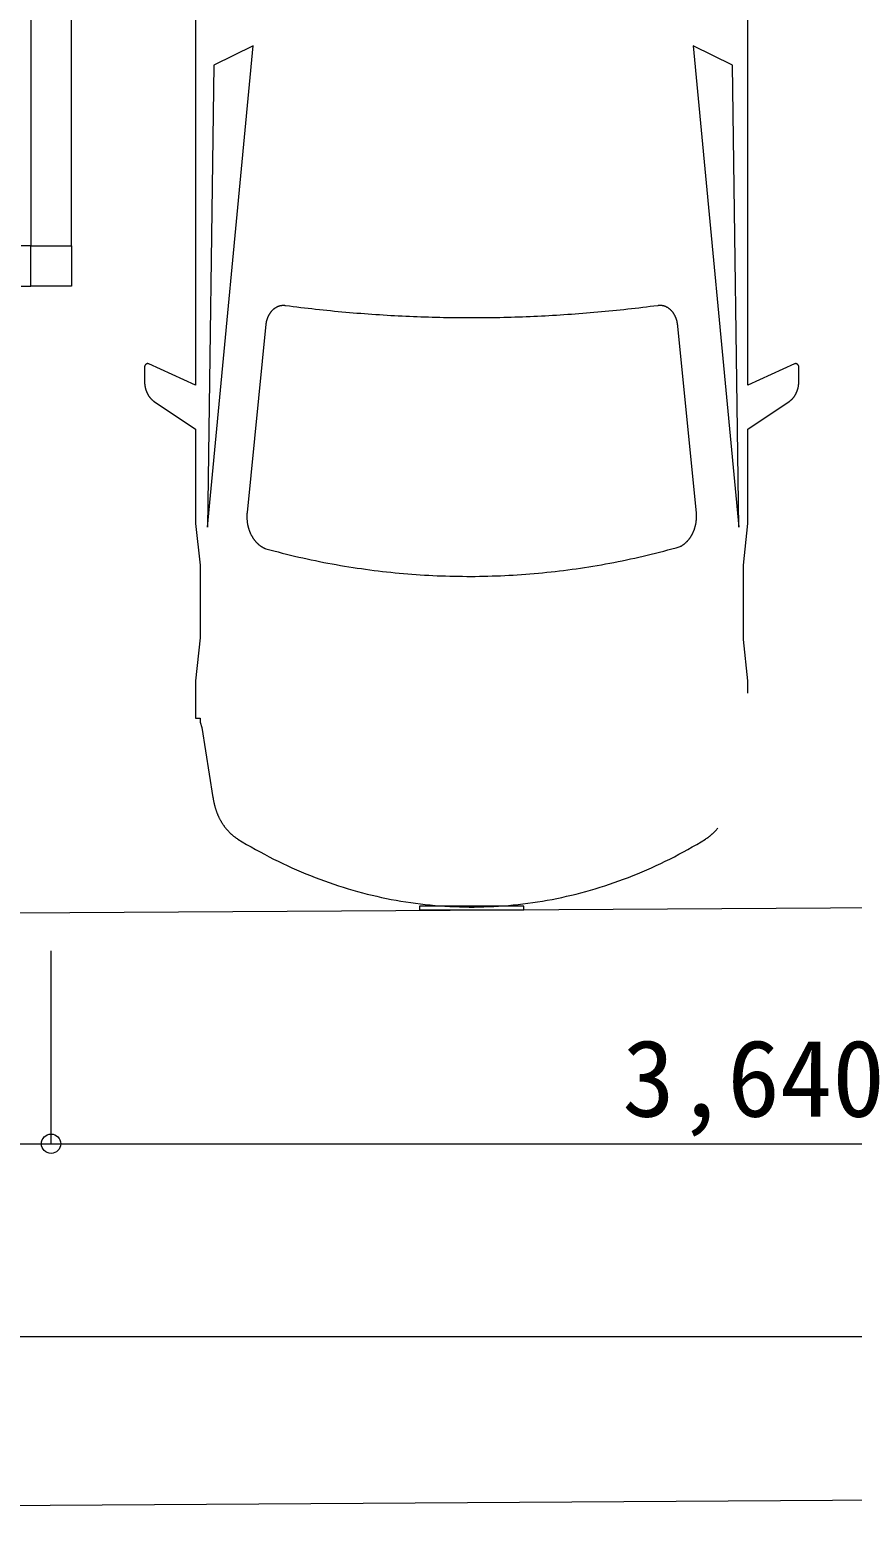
# Model space of a CAD drawing. Header units: millimetres. Extents: x 10 to 410, y 10 to 287.
# Drawn here: x 126.85 to 148.15, y 113.04 to 151.72 of the extents above; entities that cross this region are included whole.
import ezdxf
from ezdxf.enums import TextEntityAlignment as Align
from ezdxf.lldxf.tags import DXFTag

# ---------------------------------------------------------------- set-up
doc = ezdxf.new("R2010")
doc.units = ezdxf.units.MM
doc.layers.add('LAYER6', color=252, linetype='Continuous')
doc.styles.add('ＭＳ ゴシック', font='msgothic.ttc')
tags = doc.linetypes.add('chain', pattern=[18.5, 12, -1.5, 3.5, -1.5]).pattern_tags.tags
tags[10:11] = [DXFTag(74, 4), DXFTag(75, 0), DXFTag(340, '0'), DXFTag(46, 1.0), DXFTag(50, 0.0), DXFTag(44, 0.0), DXFTag(45, 0.0)]
tags[8:9] = [DXFTag(74, 4), DXFTag(75, 0), DXFTag(340, '0'), DXFTag(46, 1.0), DXFTag(50, 0.0), DXFTag(44, 0.0), DXFTag(45, 0.0)]
tags[6:7] = [DXFTag(74, 4), DXFTag(75, 0), DXFTag(340, '0'), DXFTag(46, 1.0), DXFTag(50, 0.0), DXFTag(44, 0.0), DXFTag(45, 0.0)]
tags[4:5] = [DXFTag(74, 4), DXFTag(75, 0), DXFTag(340, '0'), DXFTag(46, 1.0), DXFTag(50, 0.0), DXFTag(44, 0.0), DXFTag(45, 0.0)]

# ---------------------------------------------------------------- blocks, each defined once
blk = doc.blocks.new('FcPack%d0')
at = {"layer": 'LAYER6', "color": 1, "linetype": 'Continuous', "lineweight": 13}
for p, q in [((-5.223, 14.575), (-5.223, -6.007)), ((9.086, -6.007), (9.086, 14.575)), ((-4.909, -9.688), (-3.726, 2.785)), ((-3.726, 2.785), (-4.747, 2.285)), ((7.667, 2.785), (8.85, -9.688)), ((8.688, 2.285), (7.667, 2.785)), ((-4.747, 2.285), (-4.909, -9.688)), ((8.85, -9.688), (8.688, 2.285)), ((-3.351, -4.246), (-3.355, -4.255)), ((-3.347, -4.237), (-3.351, -4.246)), ((-3.343, -4.229), (-3.347, -4.237)), ((-3.339, -4.221), (-3.343, -4.229)), ((-3.335, -4.212), (-3.339, -4.221)), ((-3.331, -4.204), (-3.335, -4.212)), ((-3.327, -4.196), (-3.331, -4.204)), ((-3.322, -4.188), (-3.327, -4.196)), ((-3.318, -4.18), (-3.322, -4.188)), ((-3.313, -4.172), (-3.318, -4.18)), ((-3.308, -4.165), (-3.313, -4.172)), ((-3.303, -4.157), (-3.308, -4.165)), ((-3.298, -4.15), (-3.303, -4.157)), ((-3.293, -4.142), (-3.298, -4.15)), ((-3.288, -4.135), (-3.293, -4.142)), ((-3.283, -4.128), (-3.288, -4.135)), ((-3.278, -4.121), (-3.283, -4.128)), ((-3.272, -4.114), (-3.278, -4.121)), ((-3.266, -4.107), (-3.272, -4.114)), ((-3.261, -4.1), (-3.266, -4.107)), ((-3.255, -4.094), (-3.261, -4.1)), ((-3.249, -4.087), (-3.255, -4.094)), ((-3.243, -4.081), (-3.249, -4.087)), ((-3.237, -4.075), (-3.243, -4.081)), ((-3.231, -4.068), (-3.237, -4.075)), ((-3.225, -4.063), (-3.231, -4.068)), ((-3.219, -4.057), (-3.225, -4.063)), ((-3.213, -4.051), (-3.219, -4.057)), ((-3.206, -4.045), (-3.213, -4.051)), ((-3.2, -4.04), (-3.206, -4.045)), ((-3.193, -4.035), (-3.2, -4.04)), ((-3.187, -4.03), (-3.193, -4.035)), ((-3.18, -4.025), (-3.187, -4.03)), ((-3.173, -4.02), (-3.18, -4.025)), ((-3.166, -4.015), (-3.173, -4.02)), ((-3.159, -4.011), (-3.166, -4.015)), ((-3.152, -4.006), (-3.159, -4.011)), ((-3.145, -4.002), (-3.152, -4.006)), ((-3.138, -3.998), (-3.145, -4.002)), ((-3.131, -3.994), (-3.138, -3.998)), ((-3.124, -3.99), (-3.131, -3.994)), ((-3.117, -3.986), (-3.124, -3.99)), ((-3.11, -3.983), (-3.117, -3.986)), ((-3.102, -3.979), (-3.11, -3.983)), ((-3.095, -3.976), (-3.102, -3.979)), ((-3.088, -3.973), (-3.095, -3.976)), ((-3.08, -3.97), (-3.088, -3.973)), ((-3.073, -3.968), (-3.08, -3.97)), ((-3.065, -3.965), (-3.073, -3.968)), ((-3.058, -3.963), (-3.065, -3.965)), ((-3.05, -3.96), (-3.058, -3.963)), ((-3.042, -3.958), (-3.05, -3.96)), ((-3.035, -3.957), (-3.042, -3.958)), ((-3.027, -3.955), (-3.035, -3.957)), ((-3.019, -3.953), (-3.027, -3.955)), ((-3.012, -3.952), (-3.019, -3.953)), ((-3.004, -3.95), (-3.012, -3.952)), ((-2.996, -3.949), (-3.004, -3.95)), ((-2.989, -3.948), (-2.996, -3.949)), ((-2.981, -3.948), (-2.989, -3.948)), ((-2.973, -3.947), (-2.981, -3.948)), ((-2.965, -3.947), (-2.973, -3.947)), ((-2.958, -3.946), (-2.965, -3.947)), ((-2.95, -3.946), (-2.958, -3.946)), ((-2.942, -3.946), (-2.95, -3.946)), ((-2.934, -3.947), (-2.942, -3.946)), ((-2.926, -3.947), (-2.934, -3.947)), ((-2.919, -3.948), (-2.926, -3.947)), ((-2.911, -3.948), (-2.919, -3.948)), ((-2.903, -3.949), (-2.911, -3.948)), ((-2.895, -3.95), (-2.903, -3.949)), ((-2.888, -3.951), (-2.895, -3.95)), ((-2.791, -3.964), (-2.888, -3.951)), ((-2.694, -3.976), (-2.791, -3.964)), ((-2.597, -3.989), (-2.694, -3.976)), ((-2.499, -4.001), (-2.597, -3.989)), ((-2.402, -4.012), (-2.499, -4.001)), ((-2.305, -4.023), (-2.402, -4.012)), ((-2.208, -4.035), (-2.305, -4.023)), ((-2.111, -4.045), (-2.208, -4.035)), ((-2.014, -4.056), (-2.111, -4.045)), ((-1.917, -4.066), (-2.014, -4.056)), ((-1.819, -4.076), (-1.917, -4.066)), ((-1.722, -4.086), (-1.819, -4.076)), ((-1.625, -4.096), (-1.722, -4.086)), ((-1.528, -4.105), (-1.625, -4.096)), ((-1.43, -4.114), (-1.528, -4.105)), ((-1.333, -4.123), (-1.43, -4.114)), ((-1.236, -4.131), (-1.333, -4.123)), ((-1.139, -4.14), (-1.236, -4.131)), ((-1.041, -4.148), (-1.139, -4.14)), ((-0.944, -4.155), (-1.041, -4.148)), ((-0.847, -4.163), (-0.944, -4.155)), ((-0.749, -4.17), (-0.847, -4.163)), ((-0.652, -4.177), (-0.749, -4.17)), ((-0.554, -4.184), (-0.652, -4.177)), ((-0.457, -4.19), (-0.554, -4.184)), ((-0.36, -4.196), (-0.457, -4.19)), ((-0.262, -4.202), (-0.36, -4.196)), ((-0.165, -4.208), (-0.262, -4.202)), ((-0.067, -4.213), (-0.165, -4.208)), ((0.03, -4.219), (-0.067, -4.213)), ((0.128, -4.224), (0.03, -4.219)), ((0.225, -4.228), (0.128, -4.224)), ((0.323, -4.233), (0.225, -4.228)), ((0.42, -4.237), (0.323, -4.233)), ((0.518, -4.241), (0.42, -4.237)), ((0.615, -4.244), (0.518, -4.241)), ((0.713, -4.247), (0.615, -4.244)), ((0.81, -4.251), (0.713, -4.247)), ((0.908, -4.253), (0.81, -4.251)), ((1.005, -4.256), (0.908, -4.253)), ((2.956, -4.253), (2.858, -4.255)), ((3.053, -4.25), (2.956, -4.253)), ((3.151, -4.247), (3.053, -4.25)), ((3.248, -4.243), (3.151, -4.247)), ((3.346, -4.24), (3.248, -4.243)), ((3.443, -4.236), (3.346, -4.24)), ((3.541, -4.232), (3.443, -4.236)), ((3.638, -4.227), (3.541, -4.232)), ((3.736, -4.223), (3.638, -4.227)), ((3.833, -4.218), (3.736, -4.223)), ((3.931, -4.212), (3.833, -4.218)), ((4.028, -4.207), (3.931, -4.212)), ((4.125, -4.201), (4.028, -4.207)), ((4.223, -4.195), (4.125, -4.201)), ((4.32, -4.189), (4.223, -4.195)), ((4.418, -4.182), (4.32, -4.189)), ((4.515, -4.176), (4.418, -4.182)), ((4.612, -4.169), (4.515, -4.176)), ((4.71, -4.161), (4.612, -4.169)), ((4.807, -4.154), (4.71, -4.161)), ((4.904, -4.146), (4.807, -4.154)), ((5.002, -4.138), (4.904, -4.146)), ((5.099, -4.13), (5.002, -4.138)), ((5.196, -4.121), (5.099, -4.13)), ((5.294, -4.112), (5.196, -4.121)), ((5.391, -4.103), (5.294, -4.112)), ((5.488, -4.094), (5.391, -4.103)), ((5.585, -4.084), (5.488, -4.094)), ((5.683, -4.074), (5.585, -4.084)), ((5.78, -4.064), (5.683, -4.074)), ((5.877, -4.054), (5.78, -4.064)), ((5.974, -4.043), (5.877, -4.054)), ((6.071, -4.032), (5.974, -4.043)), ((6.168, -4.021), (6.071, -4.032)), ((6.266, -4.01), (6.168, -4.021)), ((6.363, -3.998), (6.266, -4.01)), ((6.46, -3.986), (6.363, -3.998)), ((6.557, -3.974), (6.46, -3.986)), ((6.654, -3.962), (6.557, -3.974)), ((6.751, -3.949), (6.654, -3.962)), ((6.759, -3.948), (6.751, -3.949)), ((6.766, -3.947), (6.759, -3.948)), ((6.774, -3.946), (6.766, -3.947)), ((6.782, -3.945), (6.774, -3.946)), ((6.79, -3.944), (6.782, -3.945)), ((6.797, -3.944), (6.79, -3.944)), ((6.805, -3.944), (6.797, -3.944)), ((6.813, -3.944), (6.805, -3.944)), ((6.821, -3.944), (6.813, -3.944)), ((6.829, -3.944), (6.821, -3.944)), ((6.836, -3.945), (6.829, -3.944)), ((6.844, -3.945), (6.836, -3.945)), ((6.852, -3.946), (6.844, -3.945)), ((6.86, -3.947), (6.852, -3.946)), ((6.867, -3.948), (6.86, -3.947)), ((6.875, -3.949), (6.867, -3.948)), ((6.883, -3.951), (6.875, -3.949)), ((6.891, -3.953), (6.883, -3.951)), ((6.898, -3.954), (6.891, -3.953)), ((6.906, -3.956), (6.898, -3.954)), ((6.914, -3.958), (6.906, -3.956)), ((6.921, -3.961), (6.914, -3.958)), ((6.929, -3.963), (6.921, -3.961)), ((6.936, -3.966), (6.929, -3.963)), ((6.944, -3.968), (6.936, -3.966)), ((6.951, -3.971), (6.944, -3.968)), ((6.959, -3.974), (6.951, -3.971)), ((6.966, -3.978), (6.959, -3.974)), ((6.973, -3.981), (6.966, -3.978)), ((6.98, -3.984), (6.973, -3.981)), ((6.988, -3.988), (6.98, -3.984)), ((6.995, -3.992), (6.988, -3.988)), ((7.002, -3.996), (6.995, -3.992)), ((7.009, -4), (7.002, -3.996)), ((7.016, -4.004), (7.009, -4)), ((7.023, -4.009), (7.016, -4.004)), ((7.03, -4.013), (7.023, -4.009)), ((7.037, -4.018), (7.03, -4.013)), ((7.043, -4.023), (7.037, -4.018)), ((7.05, -4.028), (7.043, -4.023)), ((7.057, -4.033), (7.05, -4.028)), ((7.063, -4.038), (7.057, -4.033)), ((7.07, -4.044), (7.063, -4.038)), ((7.076, -4.049), (7.07, -4.044)), ((7.083, -4.055), (7.076, -4.049)), ((7.089, -4.061), (7.083, -4.055)), ((7.095, -4.067), (7.089, -4.061)), ((7.101, -4.073), (7.095, -4.067)), ((7.107, -4.079), (7.101, -4.073)), ((7.113, -4.086), (7.107, -4.079)), ((7.119, -4.092), (7.113, -4.086)), ((7.125, -4.099), (7.119, -4.092)), ((7.13, -4.105), (7.125, -4.099)), ((7.136, -4.112), (7.13, -4.105)), ((7.141, -4.119), (7.136, -4.112)), ((7.147, -4.126), (7.141, -4.119)), ((7.152, -4.134), (7.147, -4.126)), ((7.157, -4.141), (7.152, -4.134)), ((7.162, -4.148), (7.157, -4.141)), ((7.167, -4.156), (7.162, -4.148)), ((7.172, -4.163), (7.167, -4.156)), ((7.177, -4.171), (7.172, -4.163)), ((7.181, -4.179), (7.177, -4.171)), ((7.186, -4.187), (7.181, -4.179)), ((7.19, -4.195), (7.186, -4.187)), ((7.195, -4.203), (7.19, -4.195)), ((7.199, -4.211), (7.195, -4.203)), ((7.203, -4.22), (7.199, -4.211)), ((7.207, -4.228), (7.203, -4.22)), ((7.211, -4.236), (7.207, -4.228)), ((7.215, -4.245), (7.211, -4.236)), ((7.218, -4.254), (7.215, -4.245)), ((7.222, -4.262), (7.218, -4.254)), ((-3.401, -4.43), (-3.888, -9.312)), ((-3.4, -4.42), (-3.401, -4.43)), ((-3.398, -4.411), (-3.4, -4.42)), ((-3.397, -4.401), (-3.398, -4.411)), ((-3.395, -4.391), (-3.397, -4.401)), ((-3.393, -4.382), (-3.395, -4.391)), ((-3.391, -4.373), (-3.393, -4.382)), ((-3.389, -4.363), (-3.391, -4.373)), ((-3.387, -4.354), (-3.389, -4.363)), ((-3.385, -4.344), (-3.387, -4.354)), ((-3.382, -4.335), (-3.385, -4.344)), ((-3.38, -4.326), (-3.382, -4.335)), ((-3.377, -4.317), (-3.38, -4.326)), ((-3.374, -4.308), (-3.377, -4.317)), ((-3.371, -4.299), (-3.374, -4.308)), ((-3.368, -4.29), (-3.371, -4.299)), ((-3.365, -4.281), (-3.368, -4.29)), ((-3.362, -4.272), (-3.365, -4.281)), ((-3.358, -4.263), (-3.362, -4.272)), ((-3.355, -4.255), (-3.358, -4.263)), ((1.103, -4.258), (1.005, -4.256)), ((1.2, -4.26), (1.103, -4.258)), ((1.298, -4.262), (1.2, -4.26)), ((1.395, -4.264), (1.298, -4.262)), ((1.493, -4.265), (1.395, -4.264)), ((1.59, -4.266), (1.493, -4.265)), ((1.688, -4.267), (1.59, -4.266)), ((1.785, -4.267), (1.688, -4.267)), ((1.883, -4.267), (1.785, -4.267)), ((1.98, -4.267), (1.883, -4.267)), ((2.078, -4.267), (1.98, -4.267)), ((2.175, -4.267), (2.078, -4.267)), ((2.273, -4.266), (2.175, -4.267)), ((2.371, -4.265), (2.273, -4.266)), ((2.468, -4.263), (2.371, -4.265)), ((2.566, -4.262), (2.468, -4.263)), ((2.663, -4.26), (2.566, -4.262)), ((2.761, -4.258), (2.663, -4.26)), ((2.858, -4.255), (2.761, -4.258)), ((7.225, -4.271), (7.222, -4.262)), ((7.229, -4.28), (7.225, -4.271)), ((7.232, -4.289), (7.229, -4.28)), ((7.235, -4.298), (7.232, -4.289)), ((7.238, -4.307), (7.235, -4.298)), ((7.241, -4.316), (7.238, -4.307)), ((7.243, -4.325), (7.241, -4.316)), ((7.246, -4.334), (7.243, -4.325)), ((7.248, -4.344), (7.246, -4.334)), ((7.251, -4.353), (7.248, -4.344)), ((7.253, -4.362), (7.251, -4.353)), ((7.255, -4.372), (7.253, -4.362)), ((7.257, -4.381), (7.255, -4.372)), ((7.259, -4.391), (7.257, -4.381)), ((7.26, -4.4), (7.259, -4.391)), ((7.262, -4.41), (7.26, -4.4)), ((7.263, -4.42), (7.262, -4.41)), ((7.265, -4.429), (7.263, -4.42)), ((7.266, -4.439), (7.265, -4.429)), ((7.267, -4.449), (7.266, -4.439)), ((7.268, -4.458), (7.267, -4.449)), ((7.269, -4.468), (7.268, -4.458)), ((7.269, -4.478), (7.269, -4.468)), ((7.754, -9.33), (7.269, -4.478)), ((-6.542, -5.528), (-6.543, -5.537)), ((-6.543, -5.537), (-6.543, -5.547)), ((-6.543, -5.547), (-6.543, -5.913)), ((-6.54, -5.518), (-6.542, -5.528)), ((-6.537, -5.509), (-6.54, -5.518)), ((-6.534, -5.501), (-6.537, -5.509)), ((-6.53, -5.492), (-6.534, -5.501)), ((-6.525, -5.485), (-6.53, -5.492)), ((-6.52, -5.478), (-6.525, -5.485)), ((-6.514, -5.471), (-6.52, -5.478)), ((-6.508, -5.465), (-6.514, -5.471)), ((-6.501, -5.461), (-6.508, -5.465)), ((-6.494, -5.457), (-6.501, -5.461)), ((-6.487, -5.454), (-6.494, -5.457)), ((-6.479, -5.451), (-6.487, -5.454)), ((-6.471, -5.45), (-6.479, -5.451)), ((-6.464, -5.45), (-6.471, -5.45)), ((-6.456, -5.451), (-6.464, -5.45)), ((-6.448, -5.452), (-6.456, -5.451)), ((-6.441, -5.455), (-6.448, -5.452)), ((-6.434, -5.459), (-6.441, -5.455)), ((-5.223, -6.007), (-6.434, -5.459)), ((10.297, -5.459), (9.086, -6.007)), ((10.304, -5.455), (10.297, -5.459)), ((10.312, -5.452), (10.304, -5.455)), ((10.319, -5.451), (10.312, -5.452)), ((10.327, -5.45), (10.319, -5.451)), ((10.335, -5.45), (10.327, -5.45)), ((10.342, -5.451), (10.335, -5.45)), ((10.35, -5.454), (10.342, -5.451)), ((10.357, -5.457), (10.35, -5.454)), ((10.364, -5.461), (10.357, -5.457)), ((10.371, -5.465), (10.364, -5.461)), ((10.377, -5.471), (10.371, -5.465)), ((10.383, -5.478), (10.377, -5.471)), ((10.388, -5.485), (10.383, -5.478)), ((10.393, -5.492), (10.388, -5.485)), ((10.397, -5.501), (10.393, -5.492)), ((10.4, -5.509), (10.397, -5.501)), ((10.403, -5.518), (10.4, -5.509)), ((10.405, -5.528), (10.403, -5.518)), ((10.406, -5.537), (10.405, -5.528)), ((10.407, -5.547), (10.406, -5.537)), ((10.407, -5.913), (10.407, -5.547)), ((-6.543, -5.913), (-6.543, -5.923)), ((-6.543, -5.923), (-6.543, -5.933)), ((-6.543, -5.933), (-6.543, -5.942)), ((-6.543, -5.942), (-6.542, -5.952)), ((-6.542, -5.952), (-6.542, -5.962)), ((-6.542, -5.962), (-6.541, -5.972)), ((-6.541, -5.972), (-6.54, -5.981)), ((-6.54, -5.981), (-6.539, -5.991)), ((-6.539, -5.991), (-6.538, -6.001)), ((-6.538, -6.001), (-6.537, -6.01)), ((-6.537, -6.01), (-6.536, -6.02)), ((-6.536, -6.02), (-6.534, -6.029)), ((-6.534, -6.029), (-6.533, -6.039)), ((-6.533, -6.039), (-6.531, -6.048)), ((-6.531, -6.048), (-6.529, -6.058)), ((-6.529, -6.058), (-6.527, -6.067)), ((-6.527, -6.067), (-6.525, -6.077)), ((-6.525, -6.077), (-6.523, -6.086)), ((-6.523, -6.086), (-6.52, -6.095)), ((-6.52, -6.095), (-6.518, -6.105)), ((-6.518, -6.105), (-6.515, -6.114)), ((-6.515, -6.114), (-6.512, -6.123)), ((-6.512, -6.123), (-6.51, -6.132)), ((-6.51, -6.132), (-6.507, -6.141)), ((-6.507, -6.141), (-6.504, -6.15)), ((-6.504, -6.15), (-6.5, -6.159)), ((-6.5, -6.159), (-6.497, -6.168)), ((-6.497, -6.168), (-6.494, -6.176)), ((-6.494, -6.176), (-6.49, -6.185)), ((-6.49, -6.185), (-6.486, -6.194)), ((10.35, -6.194), (10.353, -6.185)), ((10.353, -6.185), (10.357, -6.176)), ((10.357, -6.176), (10.36, -6.168)), ((10.36, -6.168), (10.364, -6.159)), ((10.364, -6.159), (10.367, -6.15)), ((10.367, -6.15), (10.37, -6.141)), ((10.37, -6.141), (10.373, -6.132)), ((10.373, -6.132), (10.376, -6.123)), ((10.376, -6.123), (10.378, -6.114)), ((10.378, -6.114), (10.381, -6.105)), ((10.381, -6.105), (10.383, -6.095)), ((10.383, -6.095), (10.386, -6.086)), ((10.386, -6.086), (10.388, -6.077)), ((10.388, -6.077), (10.39, -6.067)), ((10.39, -6.067), (10.392, -6.058)), ((10.392, -6.058), (10.394, -6.048)), ((10.394, -6.048), (10.396, -6.039)), ((10.396, -6.039), (10.397, -6.029)), ((10.397, -6.029), (10.399, -6.02)), ((10.399, -6.02), (10.4, -6.01)), ((10.4, -6.01), (10.401, -6.001)), ((10.401, -6.001), (10.402, -5.991)), ((10.402, -5.991), (10.403, -5.981)), ((10.403, -5.981), (10.404, -5.972)), ((10.404, -5.972), (10.405, -5.962)), ((10.405, -5.962), (10.406, -5.952)), ((10.406, -5.933), (10.407, -5.923)), ((10.406, -5.942), (10.406, -5.933)), ((10.406, -5.952), (10.406, -5.942)), ((10.407, -5.923), (10.407, -5.913)), ((-6.486, -6.194), (-6.483, -6.202)), ((-6.483, -6.202), (-6.479, -6.211)), ((-6.479, -6.211), (-6.475, -6.219)), ((-6.475, -6.219), (-6.471, -6.227)), ((-6.471, -6.227), (-6.466, -6.236)), ((-6.466, -6.236), (-6.462, -6.244)), ((-6.462, -6.244), (-6.458, -6.252)), ((-6.458, -6.252), (-6.453, -6.26)), ((-6.453, -6.26), (-6.449, -6.267)), ((-6.449, -6.267), (-6.444, -6.275)), ((-6.444, -6.275), (-6.439, -6.283)), ((-6.439, -6.283), (-6.434, -6.29)), ((-6.434, -6.29), (-6.429, -6.298)), ((-6.429, -6.298), (-6.424, -6.305)), ((-6.424, -6.305), (-6.419, -6.312)), ((-6.419, -6.312), (-6.413, -6.319)), ((-6.413, -6.319), (-6.408, -6.326)), ((-6.408, -6.326), (-6.402, -6.333)), ((-6.402, -6.333), (-6.397, -6.34)), ((-6.397, -6.34), (-6.391, -6.347)), ((-6.391, -6.347), (-6.385, -6.353)), ((-6.385, -6.353), (-6.379, -6.36)), ((-6.379, -6.36), (-6.373, -6.366)), ((-6.373, -6.366), (-6.367, -6.372)), ((-6.367, -6.372), (-6.361, -6.378)), ((-6.361, -6.378), (-6.355, -6.384)), ((-6.355, -6.384), (-6.349, -6.39)), ((-6.349, -6.39), (-6.342, -6.395)), ((-6.342, -6.395), (-6.336, -6.401)), ((-6.336, -6.401), (-6.329, -6.406)), ((-6.329, -6.406), (-6.323, -6.411)), ((-6.323, -6.411), (-6.316, -6.416)), ((-6.316, -6.416), (-6.31, -6.421)), ((-6.31, -6.421), (-6.303, -6.426)), ((-6.303, -6.426), (-6.296, -6.431)), ((-6.296, -6.431), (-5.223, -7.146)), ((9.085, -7.147), (10.159, -6.431)), ((10.159, -6.431), (10.166, -6.426)), ((10.166, -6.426), (10.173, -6.421)), ((10.173, -6.421), (10.179, -6.416)), ((10.179, -6.416), (10.186, -6.411)), ((10.186, -6.411), (10.193, -6.406)), ((10.193, -6.406), (10.199, -6.401)), ((10.199, -6.401), (10.206, -6.395)), ((10.206, -6.395), (10.212, -6.39)), ((10.212, -6.39), (10.218, -6.384)), ((10.218, -6.384), (10.224, -6.378)), ((10.224, -6.378), (10.23, -6.372)), ((10.23, -6.372), (10.236, -6.366)), ((10.236, -6.366), (10.242, -6.36)), ((10.242, -6.36), (10.248, -6.353)), ((10.248, -6.353), (10.254, -6.347)), ((10.254, -6.347), (10.26, -6.34)), ((10.26, -6.34), (10.265, -6.333)), ((10.265, -6.333), (10.271, -6.326)), ((10.271, -6.326), (10.276, -6.319)), ((10.276, -6.319), (10.282, -6.312)), ((10.282, -6.312), (10.287, -6.305)), ((10.287, -6.305), (10.292, -6.298)), ((10.292, -6.298), (10.297, -6.29)), ((10.297, -6.29), (10.302, -6.283)), ((10.302, -6.283), (10.307, -6.275)), ((10.307, -6.275), (10.312, -6.267)), ((10.312, -6.267), (10.316, -6.26)), ((10.316, -6.26), (10.321, -6.252)), ((10.321, -6.252), (10.325, -6.244)), ((10.325, -6.244), (10.33, -6.236)), ((10.33, -6.236), (10.334, -6.227)), ((10.334, -6.227), (10.338, -6.219)), ((10.338, -6.219), (10.342, -6.211)), ((10.342, -6.211), (10.346, -6.202)), ((10.346, -6.202), (10.35, -6.194)), ((-5.223, -7.146), (-5.223, -9.595)), ((9.086, -9.595), (9.085, -7.147)), ((-5.223, -9.595), (-5.106, -10.675)), ((-3.892, -9.372), (-3.893, -9.385)), ((-3.893, -9.385), (-3.893, -9.397)), ((-3.893, -9.397), (-3.893, -9.409)), ((-3.893, -9.409), (-3.893, -9.421)), ((-3.893, -9.421), (-3.893, -9.433)), ((-3.893, -9.433), (-3.893, -9.446)), ((-3.893, -9.446), (-3.892, -9.458)), ((-3.891, -9.348), (-3.892, -9.36)), ((-3.892, -9.36), (-3.892, -9.372)), ((-3.892, -9.458), (-3.892, -9.47)), ((-3.892, -9.47), (-3.891, -9.482)), ((-3.89, -9.336), (-3.891, -9.348)), ((-3.891, -9.482), (-3.89, -9.494)), ((-3.889, -9.324), (-3.89, -9.336)), ((-3.89, -9.494), (-3.889, -9.507)), ((-3.888, -9.312), (-3.889, -9.324)), ((-3.889, -9.507), (-3.888, -9.519)), ((-3.888, -9.519), (-3.887, -9.531)), ((-3.887, -9.531), (-3.886, -9.543)), ((-3.886, -9.543), (-3.884, -9.555)), ((-3.884, -9.555), (-3.883, -9.567)), ((-3.883, -9.567), (-3.881, -9.579)), ((-3.881, -9.579), (-3.879, -9.591)), ((-3.879, -9.591), (-3.877, -9.603)), ((-3.877, -9.603), (-3.875, -9.615)), ((-3.875, -9.615), (-3.873, -9.627)), ((-3.873, -9.627), (-3.87, -9.639)), ((-3.87, -9.639), (-3.868, -9.65)), ((-3.868, -9.65), (-3.865, -9.662)), ((-3.865, -9.662), (-3.862, -9.674)), ((7.722, -9.675), (7.725, -9.665)), ((7.725, -9.665), (7.728, -9.654)), ((7.728, -9.654), (7.73, -9.644)), ((7.73, -9.644), (7.732, -9.633)), ((7.732, -9.633), (7.735, -9.623)), ((7.735, -9.623), (7.737, -9.612)), ((7.737, -9.612), (7.739, -9.602)), ((7.739, -9.602), (7.741, -9.591)), ((7.741, -9.591), (7.743, -9.58)), ((7.743, -9.58), (7.744, -9.57)), ((7.744, -9.57), (7.746, -9.559)), ((7.746, -9.559), (7.748, -9.548)), ((7.748, -9.548), (7.749, -9.537)), ((7.749, -9.537), (7.75, -9.527)), ((7.75, -9.527), (7.751, -9.516)), ((7.751, -9.516), (7.753, -9.505)), ((7.753, -9.505), (7.754, -9.494)), ((7.755, -9.341), (7.754, -9.33)), ((7.754, -9.483), (7.755, -9.472)), ((7.754, -9.494), (7.754, -9.483)), ((7.756, -9.352), (7.755, -9.341)), ((7.755, -9.472), (7.756, -9.461)), ((7.756, -9.363), (7.756, -9.352)), ((7.757, -9.374), (7.756, -9.363)), ((7.756, -9.45), (7.757, -9.44)), ((7.756, -9.461), (7.756, -9.45)), ((7.757, -9.385), (7.757, -9.374)), ((7.757, -9.396), (7.757, -9.385)), ((7.757, -9.407), (7.757, -9.396)), ((7.757, -9.418), (7.757, -9.407)), ((7.757, -9.429), (7.757, -9.418)), ((7.757, -9.44), (7.757, -9.429)), ((8.97, -10.675), (9.086, -9.595)), ((-3.862, -9.674), (-3.859, -9.686)), ((-3.859, -9.686), (-3.856, -9.697)), ((-3.856, -9.697), (-3.853, -9.709)), ((-3.853, -9.709), (-3.85, -9.72)), ((-3.85, -9.72), (-3.846, -9.732)), ((-3.846, -9.732), (-3.843, -9.743)), ((-3.843, -9.743), (-3.839, -9.754)), ((-3.839, -9.754), (-3.835, -9.765)), ((-3.835, -9.765), (-3.831, -9.777)), ((-3.831, -9.777), (-3.827, -9.788)), ((-3.827, -9.788), (-3.823, -9.799)), ((-3.823, -9.799), (-3.818, -9.81)), ((-3.818, -9.81), (-3.814, -9.82)), ((-3.814, -9.82), (-3.809, -9.831)), ((-3.809, -9.831), (-3.805, -9.842)), ((-3.805, -9.842), (-3.8, -9.853)), ((-3.8, -9.853), (-3.795, -9.863)), ((-3.795, -9.863), (-3.79, -9.874)), ((-3.79, -9.874), (-3.785, -9.884)), ((-3.785, -9.884), (-3.779, -9.894)), ((-3.779, -9.894), (-3.774, -9.904)), ((-3.774, -9.904), (-3.768, -9.914)), ((-3.768, -9.914), (-3.763, -9.924)), ((-3.763, -9.924), (-3.757, -9.934)), ((-3.757, -9.934), (-3.751, -9.944)), ((-3.751, -9.944), (-3.745, -9.954)), ((-3.745, -9.954), (-3.739, -9.963)), ((-3.739, -9.963), (-3.733, -9.973)), ((-3.733, -9.973), (-3.727, -9.982)), ((-3.727, -9.982), (-3.72, -9.991)), ((-3.72, -9.991), (-3.714, -10)), ((-3.714, -10), (-3.707, -10.009)), ((-3.707, -10.009), (-3.7, -10.018)), ((-3.7, -10.018), (-3.694, -10.027)), ((-3.694, -10.027), (-3.687, -10.036)), ((-3.687, -10.036), (-3.68, -10.044)), ((-3.68, -10.044), (-3.673, -10.053)), ((-3.673, -10.053), (-3.666, -10.061)), ((7.513, -10.057), (7.52, -10.05)), ((7.52, -10.05), (7.526, -10.043)), ((7.526, -10.043), (7.533, -10.036)), ((7.533, -10.036), (7.539, -10.029)), ((7.539, -10.029), (7.546, -10.021)), ((7.546, -10.021), (7.552, -10.014)), ((7.552, -10.014), (7.558, -10.006)), ((7.558, -10.006), (7.564, -9.998)), ((7.564, -9.998), (7.57, -9.99)), ((7.57, -9.99), (7.576, -9.982)), ((7.576, -9.982), (7.582, -9.974)), ((7.582, -9.974), (7.588, -9.966)), ((7.588, -9.966), (7.594, -9.958)), ((7.594, -9.958), (7.599, -9.95)), ((7.599, -9.95), (7.605, -9.941)), ((7.605, -9.941), (7.61, -9.933)), ((7.61, -9.933), (7.616, -9.924)), ((7.616, -9.924), (7.621, -9.916)), ((7.621, -9.916), (7.626, -9.907)), ((7.626, -9.907), (7.631, -9.898)), ((7.631, -9.898), (7.636, -9.889)), ((7.636, -9.889), (7.641, -9.88)), ((7.641, -9.88), (7.646, -9.871)), ((7.646, -9.871), (7.651, -9.862)), ((7.651, -9.862), (7.656, -9.853)), ((7.656, -9.853), (7.66, -9.843)), ((7.66, -9.843), (7.665, -9.834)), ((7.665, -9.834), (7.669, -9.824)), ((7.669, -9.824), (7.673, -9.815)), ((7.673, -9.815), (7.677, -9.805)), ((7.677, -9.805), (7.681, -9.796)), ((7.681, -9.796), (7.685, -9.786)), ((7.685, -9.786), (7.689, -9.776)), ((7.689, -9.776), (7.693, -9.766)), ((7.693, -9.766), (7.697, -9.756)), ((7.697, -9.756), (7.7, -9.746)), ((7.7, -9.746), (7.704, -9.736)), ((7.704, -9.736), (7.707, -9.726)), ((7.707, -9.726), (7.71, -9.716)), ((7.71, -9.716), (7.713, -9.706)), ((7.713, -9.706), (7.716, -9.696)), ((7.716, -9.696), (7.719, -9.685)), ((7.719, -9.685), (7.722, -9.675)), ((-3.666, -10.061), (-3.658, -10.069)), ((-3.658, -10.069), (-3.651, -10.077)), ((-3.651, -10.077), (-3.644, -10.085)), ((-3.644, -10.085), (-3.636, -10.093)), ((-3.636, -10.093), (-3.628, -10.1)), ((-3.628, -10.1), (-3.621, -10.108)), ((-3.621, -10.108), (-3.613, -10.115)), ((-3.613, -10.115), (-3.605, -10.122)), ((-3.605, -10.122), (-3.597, -10.129)), ((-3.597, -10.129), (-3.589, -10.136)), ((-3.589, -10.136), (-3.581, -10.143)), ((-3.581, -10.143), (-3.573, -10.15)), ((-3.573, -10.15), (-3.565, -10.156)), ((-3.565, -10.156), (-3.556, -10.163)), ((-3.556, -10.163), (-3.548, -10.169)), ((-3.548, -10.169), (-3.539, -10.175)), ((-3.539, -10.175), (-3.531, -10.181)), ((-3.531, -10.181), (-3.522, -10.187)), ((-3.522, -10.187), (-3.514, -10.192)), ((-3.514, -10.192), (-3.505, -10.198)), ((-3.505, -10.198), (-3.496, -10.203)), ((-3.496, -10.203), (-3.487, -10.208)), ((-3.487, -10.208), (-3.478, -10.213)), ((-3.478, -10.213), (-3.469, -10.218)), ((-3.469, -10.218), (-3.46, -10.223)), ((-3.46, -10.223), (-3.451, -10.227)), ((-3.451, -10.227), (-3.442, -10.232)), ((-3.442, -10.232), (-3.433, -10.236)), ((-3.433, -10.236), (-3.424, -10.24)), ((-3.424, -10.24), (-3.415, -10.244)), ((-3.415, -10.244), (-3.405, -10.247)), ((-3.405, -10.247), (-3.299, -10.277)), ((-3.299, -10.277), (-3.192, -10.305)), ((-3.192, -10.305), (-3.085, -10.333)), ((-3.085, -10.333), (-2.977, -10.36)), ((-2.977, -10.36), (-2.87, -10.387)), ((-2.87, -10.387), (-2.763, -10.413)), ((-2.763, -10.413), (-2.655, -10.439)), ((-2.655, -10.439), (-2.548, -10.464)), ((6.262, -10.466), (6.37, -10.441)), ((6.37, -10.441), (6.477, -10.416)), ((6.477, -10.416), (6.585, -10.39)), ((6.585, -10.39), (6.692, -10.363)), ((6.692, -10.363), (6.799, -10.336)), ((6.799, -10.336), (6.906, -10.308)), ((6.906, -10.308), (7.013, -10.279)), ((7.013, -10.279), (7.12, -10.25)), ((7.12, -10.25), (7.227, -10.221)), ((7.227, -10.221), (7.334, -10.19)), ((7.334, -10.19), (7.342, -10.186)), ((7.342, -10.186), (7.35, -10.182)), ((7.35, -10.182), (7.358, -10.178)), ((7.358, -10.178), (7.366, -10.173)), ((7.366, -10.173), (7.374, -10.169)), ((7.374, -10.169), (7.381, -10.164)), ((7.381, -10.164), (7.389, -10.159)), ((7.389, -10.159), (7.397, -10.154)), ((7.397, -10.154), (7.405, -10.149)), ((7.405, -10.149), (7.412, -10.143)), ((7.412, -10.143), (7.42, -10.138)), ((7.42, -10.138), (7.427, -10.133)), ((7.427, -10.133), (7.435, -10.127)), ((7.435, -10.127), (7.442, -10.121)), ((7.442, -10.121), (7.45, -10.115)), ((7.45, -10.115), (7.457, -10.109)), ((7.457, -10.109), (7.464, -10.103)), ((7.464, -10.103), (7.471, -10.097)), ((7.471, -10.097), (7.478, -10.091)), ((7.478, -10.091), (7.485, -10.084)), ((7.485, -10.084), (7.492, -10.078)), ((7.492, -10.078), (7.499, -10.071)), ((7.499, -10.071), (7.506, -10.064)), ((7.506, -10.064), (7.513, -10.057)), ((-5.106, -10.675), (-5.107, -12.557)), ((-2.548, -10.464), (-2.44, -10.488)), ((-2.44, -10.488), (-2.332, -10.512)), ((-2.332, -10.512), (-2.225, -10.535)), ((-2.225, -10.535), (-2.117, -10.557)), ((-2.117, -10.557), (-2.009, -10.579)), ((-2.009, -10.579), (-1.901, -10.601)), ((-1.901, -10.601), (-1.793, -10.621)), ((-1.793, -10.621), (-1.684, -10.641)), ((-1.684, -10.641), (-1.576, -10.661)), ((-1.576, -10.661), (-1.468, -10.68)), ((-1.468, -10.68), (-1.36, -10.698)), ((-1.36, -10.698), (-1.251, -10.716)), ((-1.251, -10.716), (-1.143, -10.733)), ((-1.143, -10.733), (-1.034, -10.749)), ((-1.034, -10.749), (-0.925, -10.765)), ((-0.925, -10.765), (-0.817, -10.78)), ((-0.817, -10.78), (-0.708, -10.795)), ((-0.708, -10.795), (-0.599, -10.809)), ((-0.599, -10.809), (-0.49, -10.823)), ((-0.49, -10.823), (-0.381, -10.835)), ((4.096, -10.837), (4.205, -10.824)), ((4.205, -10.824), (4.314, -10.81)), ((4.314, -10.81), (4.423, -10.796)), ((4.423, -10.796), (4.531, -10.782)), ((4.531, -10.782), (4.64, -10.767)), ((4.64, -10.767), (4.749, -10.751)), ((4.749, -10.751), (4.857, -10.734)), ((4.857, -10.734), (4.966, -10.717)), ((4.966, -10.717), (5.074, -10.7)), ((5.074, -10.7), (5.183, -10.682)), ((5.183, -10.682), (5.291, -10.663)), ((5.291, -10.663), (5.399, -10.643)), ((5.399, -10.643), (5.507, -10.623)), ((5.507, -10.623), (5.615, -10.603)), ((5.615, -10.603), (5.723, -10.581)), ((5.723, -10.581), (5.831, -10.559)), ((5.831, -10.559), (5.939, -10.537)), ((5.939, -10.537), (6.047, -10.514)), ((6.047, -10.514), (6.155, -10.49)), ((6.155, -10.49), (6.262, -10.466)), ((8.97, -12.604), (8.97, -10.675)), ((-0.381, -10.835), (-0.273, -10.848)), ((-0.273, -10.848), (-0.164, -10.859)), ((-0.164, -10.859), (-0.055, -10.87)), ((-0.055, -10.87), (0.054, -10.881)), ((0.054, -10.881), (0.164, -10.89)), ((0.164, -10.89), (0.273, -10.9)), ((0.273, -10.9), (0.382, -10.908)), ((0.382, -10.908), (0.491, -10.916)), ((0.491, -10.916), (0.6, -10.923)), ((0.6, -10.923), (0.709, -10.93)), ((0.709, -10.93), (0.819, -10.936)), ((0.819, -10.936), (0.928, -10.942)), ((0.928, -10.942), (1.037, -10.947)), ((1.037, -10.947), (1.147, -10.951)), ((1.147, -10.951), (1.256, -10.955)), ((1.256, -10.955), (1.365, -10.958)), ((1.365, -10.958), (1.475, -10.96)), ((1.475, -10.96), (1.584, -10.962)), ((1.584, -10.962), (1.693, -10.963)), ((1.693, -10.963), (1.803, -10.964)), ((1.803, -10.964), (1.912, -10.964)), ((1.912, -10.964), (2.021, -10.964)), ((2.021, -10.964), (2.131, -10.962)), ((2.131, -10.962), (2.24, -10.961)), ((2.24, -10.961), (2.349, -10.958)), ((2.349, -10.958), (2.459, -10.955)), ((2.459, -10.955), (2.568, -10.951)), ((2.568, -10.951), (2.677, -10.947)), ((2.677, -10.947), (2.787, -10.942)), ((2.787, -10.942), (2.896, -10.937)), ((2.896, -10.937), (3.005, -10.931)), ((3.005, -10.931), (3.114, -10.924)), ((3.114, -10.924), (3.224, -10.917)), ((3.224, -10.917), (3.333, -10.909)), ((3.333, -10.909), (3.442, -10.9)), ((3.442, -10.9), (3.551, -10.891)), ((3.551, -10.891), (3.66, -10.882)), ((3.66, -10.882), (3.769, -10.871)), ((3.769, -10.871), (3.878, -10.86)), ((3.878, -10.86), (3.987, -10.849)), ((3.987, -10.849), (4.096, -10.837)), ((-5.107, -12.557), (-5.223, -13.668)), ((9.086, -13.668), (8.97, -12.604)), ((-5.223, -13.668), (-5.223, -14.637)), ((9.086, -13.988), (9.086, -13.668)), ((-5.223, -14.637), (-5.107, -14.637)), ((-5.107, -14.637), (-5.106, -14.742)), ((-5.106, -14.742), (-5.056, -14.883)), ((-5.056, -14.883), (-4.771, -16.693)), ((-4.771, -16.693), (-4.769, -16.707)), ((-4.769, -16.707), (-4.767, -16.721)), ((-4.767, -16.721), (-4.765, -16.735)), ((-4.765, -16.735), (-4.762, -16.748)), ((-4.762, -16.748), (-4.76, -16.762)), ((-4.76, -16.762), (-4.758, -16.776)), ((-4.758, -16.776), (-4.755, -16.79)), ((-4.755, -16.79), (-4.752, -16.804)), ((-4.752, -16.804), (-4.75, -16.817)), ((-4.75, -16.817), (-4.747, -16.831)), ((-4.747, -16.831), (-4.744, -16.845)), ((-4.744, -16.845), (-4.741, -16.858)), ((-4.741, -16.858), (-4.737, -16.872)), ((-4.737, -16.872), (-4.734, -16.885)), ((-4.734, -16.885), (-4.731, -16.899)), ((-4.731, -16.899), (-4.727, -16.912)), ((-4.727, -16.912), (-4.724, -16.926)), ((-4.724, -16.926), (-4.72, -16.939)), ((-4.72, -16.939), (-4.716, -16.952)), ((-4.716, -16.952), (-4.712, -16.965)), ((-4.712, -16.965), (-4.708, -16.979)), ((-4.708, -16.979), (-4.704, -16.992)), ((-4.704, -16.992), (-4.7, -17.005)), ((-4.7, -17.005), (-4.695, -17.018)), ((-4.695, -17.018), (-4.691, -17.031)), ((-4.691, -17.031), (-4.687, -17.044)), ((-4.687, -17.044), (-4.682, -17.057)), ((-4.682, -17.057), (-4.677, -17.07)), ((-4.677, -17.07), (-4.672, -17.082)), ((-4.672, -17.082), (-4.668, -17.095)), ((-4.668, -17.095), (-4.663, -17.108)), ((-4.663, -17.108), (-4.657, -17.12)), ((-4.657, -17.12), (-4.652, -17.133)), ((-4.652, -17.133), (-4.647, -17.146)), ((-4.647, -17.146), (-4.642, -17.158)), ((-4.642, -17.158), (-4.636, -17.17)), ((-4.636, -17.17), (-4.63, -17.183)), ((-4.63, -17.183), (-4.625, -17.195)), ((-4.625, -17.195), (-4.619, -17.207)), ((-4.619, -17.207), (-4.613, -17.219)), ((-4.613, -17.219), (-4.607, -17.231)), ((-4.607, -17.231), (-4.601, -17.243)), ((-4.601, -17.243), (-4.595, -17.255)), ((-4.595, -17.255), (-4.589, -17.267)), ((-4.589, -17.267), (-4.583, -17.278)), ((-4.583, -17.278), (-4.576, -17.29)), ((-4.576, -17.29), (-4.57, -17.302)), ((-4.57, -17.302), (-4.563, -17.313)), ((-4.563, -17.313), (-4.556, -17.324)), ((-4.556, -17.324), (-4.55, -17.336)), ((-4.55, -17.336), (-4.543, -17.347)), ((-4.543, -17.347), (-4.536, -17.358)), ((-4.536, -17.358), (-4.529, -17.369)), ((-4.529, -17.369), (-4.522, -17.38)), ((-4.522, -17.38), (-4.515, -17.391)), ((-4.515, -17.391), (-4.507, -17.402)), ((-4.507, -17.402), (-4.5, -17.413)), ((-4.5, -17.413), (-4.493, -17.423)), ((-4.493, -17.423), (-4.485, -17.434)), ((-4.485, -17.434), (-4.478, -17.444)), ((-4.478, -17.444), (-4.47, -17.455)), ((-4.47, -17.455), (-4.462, -17.465)), ((-4.462, -17.465), (-4.454, -17.475)), ((-4.454, -17.475), (-4.447, -17.485)), ((-4.447, -17.485), (-4.439, -17.495)), ((-4.439, -17.495), (-4.431, -17.505)), ((-4.431, -17.505), (-4.422, -17.515)), ((-4.422, -17.515), (-4.414, -17.525)), ((-4.414, -17.525), (-4.406, -17.534)), ((-4.406, -17.534), (-4.398, -17.544)), ((-4.398, -17.544), (-4.389, -17.553)), ((-4.389, -17.553), (-4.381, -17.563)), ((-4.381, -17.563), (-4.372, -17.572)), ((-4.372, -17.572), (-4.363, -17.581)), ((-4.363, -17.581), (-4.355, -17.59)), ((-4.355, -17.59), (-4.346, -17.599)), ((-4.346, -17.599), (-4.337, -17.608)), ((-4.337, -17.608), (-4.328, -17.616)), ((-4.328, -17.616), (-4.319, -17.625)), ((-4.319, -17.625), (-4.31, -17.633)), ((-4.31, -17.633), (-4.301, -17.642)), ((-4.301, -17.642), (-4.292, -17.65)), ((-4.292, -17.65), (-4.283, -17.658)), ((-4.283, -17.658), (-4.274, -17.666)), ((-4.274, -17.666), (-4.264, -17.674)), ((-4.264, -17.674), (-4.255, -17.682)), ((-4.255, -17.682), (-4.245, -17.689)), ((-4.245, -17.689), (-4.236, -17.697)), ((-4.236, -17.697), (-4.226, -17.705)), ((-4.226, -17.705), (-4.217, -17.712)), ((-4.217, -17.712), (-4.207, -17.719)), ((-4.207, -17.719), (-4.197, -17.726)), ((-4.197, -17.726), (-4.187, -17.733)), ((-4.187, -17.733), (-4.178, -17.74)), ((-4.178, -17.74), (-4.168, -17.747)), ((-4.168, -17.747), (-4.158, -17.754)), ((-4.158, -17.754), (-4.148, -17.76)), ((-4.148, -17.76), (-4.138, -17.766)), ((-4.138, -17.766), (-4.128, -17.773)), ((-4.128, -17.773), (-4.013, -17.842)), ((7.877, -17.842), (7.991, -17.773)), ((7.991, -17.773), (8, -17.767)), ((8, -17.767), (8.01, -17.761)), ((8.01, -17.761), (8.02, -17.754)), ((8.02, -17.754), (8.029, -17.748)), ((8.029, -17.748), (8.038, -17.742)), ((8.038, -17.742), (8.048, -17.735)), ((8.048, -17.735), (8.057, -17.729)), ((8.057, -17.729), (8.067, -17.722)), ((8.067, -17.722), (8.076, -17.715)), ((8.076, -17.715), (8.085, -17.708)), ((8.085, -17.708), (8.094, -17.701)), ((8.094, -17.701), (8.103, -17.694)), ((8.103, -17.694), (8.112, -17.687)), ((8.112, -17.687), (8.121, -17.679)), ((8.121, -17.679), (8.13, -17.672)), ((8.13, -17.672), (8.139, -17.664)), ((8.139, -17.664), (8.148, -17.656)), ((8.148, -17.656), (8.157, -17.649)), ((8.157, -17.649), (8.166, -17.641)), ((8.166, -17.641), (8.174, -17.633)), ((8.174, -17.633), (8.183, -17.625)), ((8.183, -17.625), (8.191, -17.617)), ((8.191, -17.617), (8.2, -17.608)), ((8.2, -17.608), (8.208, -17.6)), ((8.208, -17.6), (8.217, -17.591)), ((8.217, -17.591), (8.225, -17.583)), ((8.225, -17.583), (8.233, -17.574)), ((8.233, -17.574), (8.241, -17.565)), ((8.241, -17.565), (8.25, -17.557)), ((8.25, -17.557), (8.258, -17.548)), ((8.258, -17.548), (8.266, -17.539)), ((8.266, -17.539), (8.274, -17.53)), ((8.274, -17.53), (8.281, -17.52)), ((8.281, -17.52), (8.289, -17.511)), ((8.289, -17.511), (8.297, -17.502)), ((8.297, -17.502), (8.305, -17.492)), ((8.305, -17.492), (8.308, -17.488)), ((-4.013, -17.842), (-3.899, -17.91)), ((-3.899, -17.91), (-3.784, -17.977)), ((-3.784, -17.977), (-3.668, -18.042)), ((-3.668, -18.042), (-3.552, -18.106)), ((-3.552, -18.106), (-3.436, -18.168)), ((-3.436, -18.168), (-3.319, -18.23)), ((7.182, -18.23), (7.299, -18.168)), ((7.299, -18.168), (7.415, -18.106)), ((7.415, -18.106), (7.531, -18.042)), ((7.531, -18.042), (7.647, -17.977)), ((7.647, -17.977), (7.762, -17.91)), ((7.762, -17.91), (7.877, -17.842)), ((-3.319, -18.23), (-3.201, -18.29)), ((-3.201, -18.29), (-3.084, -18.348)), ((-3.084, -18.348), (-2.965, -18.405)), ((-2.965, -18.405), (-2.847, -18.461)), ((-2.847, -18.461), (-2.728, -18.516)), ((-2.728, -18.516), (-2.608, -18.569)), ((6.471, -18.569), (6.591, -18.516)), ((6.591, -18.516), (6.71, -18.461)), ((6.71, -18.461), (6.829, -18.405)), ((6.829, -18.405), (6.947, -18.348)), ((6.947, -18.348), (7.065, -18.29)), ((7.065, -18.29), (7.182, -18.23)), ((-2.608, -18.569), (-2.488, -18.62)), ((-2.488, -18.62), (-2.368, -18.671)), ((-2.368, -18.671), (-2.248, -18.72)), ((-2.248, -18.72), (-2.127, -18.767)), ((-2.127, -18.767), (-2.005, -18.813)), ((-2.005, -18.813), (-1.884, -18.858)), ((-1.884, -18.858), (-1.762, -18.901)), ((-1.762, -18.901), (-1.639, -18.943)), ((-1.639, -18.943), (-1.517, -18.984)), ((5.38, -18.984), (5.503, -18.943)), ((5.503, -18.943), (5.625, -18.901)), ((5.625, -18.901), (5.747, -18.858)), ((5.747, -18.858), (5.868, -18.813)), ((5.868, -18.813), (5.99, -18.767)), ((5.99, -18.767), (6.111, -18.72)), ((6.111, -18.72), (6.231, -18.671)), ((6.231, -18.671), (6.351, -18.62)), ((6.351, -18.62), (6.471, -18.569)), ((-1.517, -18.984), (-1.394, -19.023)), ((-1.394, -19.023), (-1.271, -19.061)), ((-1.271, -19.061), (-1.148, -19.097)), ((-1.148, -19.097), (-1.024, -19.132)), ((-1.024, -19.132), (-0.9, -19.165)), ((-0.9, -19.165), (-0.776, -19.197)), ((-0.776, -19.197), (-0.651, -19.228)), ((-0.651, -19.228), (-0.527, -19.257)), ((-0.527, -19.257), (-0.402, -19.284)), ((-0.402, -19.284), (-0.277, -19.311)), ((-0.277, -19.311), (-0.152, -19.335)), ((-0.152, -19.335), (-0.026, -19.359)), ((3.89, -19.359), (4.015, -19.335)), ((4.015, -19.335), (4.14, -19.311)), ((4.14, -19.311), (4.265, -19.284)), ((4.265, -19.284), (4.39, -19.257)), ((4.39, -19.257), (4.515, -19.228)), ((4.515, -19.228), (4.639, -19.197)), ((4.639, -19.197), (4.763, -19.165)), ((4.763, -19.165), (4.887, -19.132)), ((4.887, -19.132), (5.011, -19.097)), ((5.011, -19.097), (5.134, -19.061)), ((5.134, -19.061), (5.257, -19.023)), ((5.257, -19.023), (5.38, -18.984)), ((-9.89, -19.683), (26.226, -19.458)), ((-0.026, -19.359), (0.099, -19.381)), ((0.099, -19.381), (0.225, -19.401)), ((0.225, -19.401), (0.351, -19.42)), ((0.351, -19.42), (0.477, -19.437)), ((0.477, -19.437), (0.603, -19.454)), ((0.578, -19.512), (0.578, -19.609)), ((3.285, -19.512), (0.578, -19.512)), ((0.578, -19.609), (3.285, -19.609)), ((0.603, -19.454), (0.729, -19.468)), ((0.729, -19.468), (0.855, -19.481)), ((0.855, -19.481), (0.982, -19.493)), ((0.982, -19.493), (1.108, -19.503)), ((1.108, -19.503), (1.235, -19.512)), ((1.235, -19.512), (1.361, -19.519)), ((1.361, -19.519), (1.488, -19.525)), ((1.488, -19.525), (1.615, -19.53)), ((1.615, -19.53), (1.741, -19.532)), ((1.741, -19.532), (1.868, -19.534)), ((1.868, -19.534), (1.995, -19.534)), ((1.995, -19.534), (2.122, -19.532)), ((2.122, -19.532), (2.248, -19.53)), ((2.248, -19.53), (2.375, -19.525)), ((2.375, -19.525), (2.502, -19.519)), ((2.502, -19.519), (2.628, -19.512)), ((2.628, -19.512), (2.755, -19.503)), ((2.755, -19.503), (2.881, -19.493)), ((2.881, -19.493), (3.008, -19.481)), ((3.008, -19.481), (3.134, -19.468)), ((3.134, -19.468), (3.26, -19.454)), ((3.26, -19.454), (3.386, -19.437)), ((3.285, -19.609), (3.285, -19.512)), ((3.386, -19.437), (3.512, -19.42)), ((3.512, -19.42), (3.638, -19.401)), ((3.638, -19.401), (3.764, -19.381)), ((3.764, -19.381), (3.89, -19.359)), ((-8.965, -25.669), (-8.965, -20.669)), ((-27.165, -25.669), (-8.965, -25.669)), ((-8.965, -25.669), (27.435, -25.669)), ((-54.465, -30.669), (27.435, -30.669))]:
    blk.add_line(p, q, dxfattribs=at)
at = {"layer": 'LAYER6', "color": 3, "linetype": 'Continuous', "lineweight": 13}
for p, q in [((-9.49, 7.531), (-9.49, -2.394)), ((-8.44, -2.394), (-8.44, 7.531)), ((-9.49, -2.394), (-9.741, -2.394)), ((-9.49, -3.444), (-9.49, -2.394)), ((-9.49, -2.394), (-8.44, -2.394)), ((-8.44, -2.394), (-8.44, -3.444)), ((-9.741, -3.444), (-9.49, -3.444)), ((-8.44, -3.444), (-9.49, -3.444)), ((-9.89, -19.683), (26.226, -19.458))]:
    blk.add_line(p, q, dxfattribs=at)
at = {"layer": 'LAYER6', "color": 6, "linetype": 'chain', "lineweight": 13}
blk.add_line((-80.369, -35.477), (46.421, -34.688), dxfattribs=at)
at = {"layer": 'LAYER6', "color": 1, "linetype": 'Continuous', "lineweight": 13}
blk.add_circle((-8.965, -25.669), 0.25, dxfattribs=at)
blk.add_circle((-8.965, -25.669), 0.25, dxfattribs=at)
at = {"layer": 'LAYER6', "color": 2, "linetype": 'Continuous', "lineweight": 13, "style": 'ＭＳ ゴシック'}
blk.add_text('3,640', height=2, dxfattribs=at).set_placement((9.235, -25.569), align=Align.BOTTOM_CENTER)

msp = doc.modelspace()

# ---------------------------------------------------------------- block references
at = {"layer": 'LAYER6', "color": 2, "linetype": 'Continuous', "lineweight": 13}
msp.add_blockref('FcPack%d0', (136.365, 148.519), dxfattribs=at)

doc.saveas('drawing.dxf')
